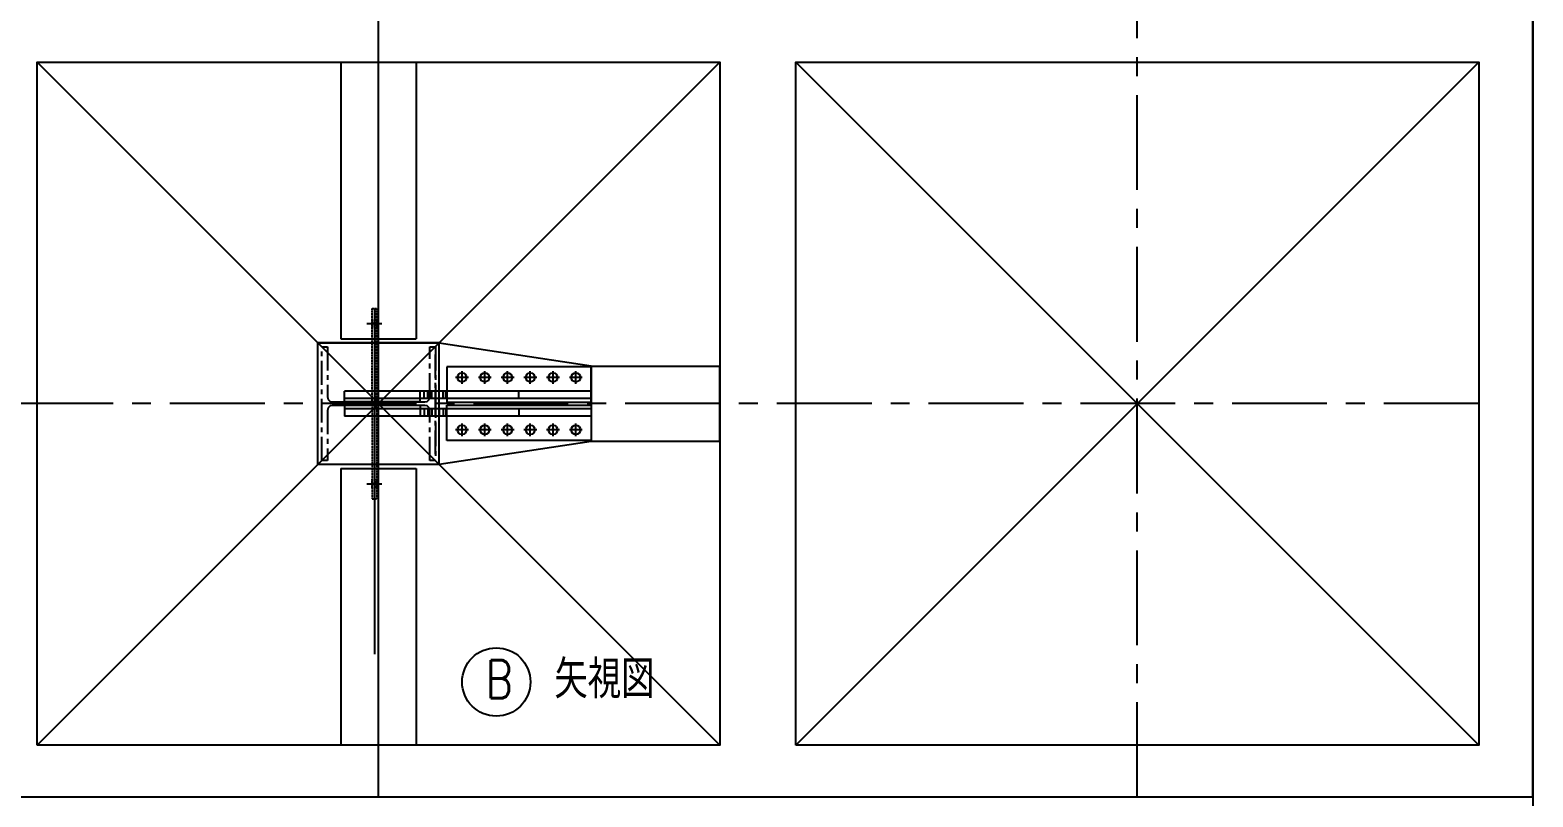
# Model space of a CAD drawing. Extents: x -668440 to 1010955, y -1678500 to 210463.
# Drawn here: x -566335 to -526717, y -1025443 to -1005229 of the extents above; entities that cross this region are included whole.
import ezdxf

# ---------------------------------------------------------------- set-up
doc = ezdxf.new("R2010")
doc.units = 0
doc.header["$MEASUREMENT"] = 0
doc.linetypes.add('CENTER', pattern=[2, 1.25, -0.25, 0.25, -0.25])
doc.linetypes.add('HASEN_S', pattern=[2, 1.5, -0.5])
doc.layers.get('0').update_dxf_attribs({"color": 3, "linetype": 'CONTINUOUS'})
doc.layers.add('00_ADDL', color=253, linetype='CONTINUOUS', plot=False)
for name, color, linetype in [('00_詳細', 7, 'CONTINUOUS'), ('100', 5, 'CENTER'), ('_1-1_L-CL', 3, 'CONTINUOUS'), ('_1-3_L-CS', 1, 'CONTINUOUS'), ('_4-7_CS-H', 4, 'HASEN_S'), ('BEAM_H-596x199x10x15x13', 7, 'CONTINUOUS'), ('BOLT', 4, 'CONTINUOUS'), ('C400-N19-6M22_d', 7, 'CONTINUOUS'), ('cfhole_d', 7, 'CONTINUOUS'), ('cfr_d', 7, 'CONTINUOUS'), ('COL_H-300x300x10x15x13', 7, 'CONTINUOUS'), ('ctp400-40-60-60-0-0-M22', 7, 'CONTINUOUS'), ('cwr_d', 7, 'CONTINUOUS'), ('SH400-12-6-0-M22@60(0.0)', 7, 'CONTINUOUS'), ('SP400-40-60-60-0-0-M22-200-K6-320-320-10-138-TYPE1', 7, 'CONTINUOUS'), ('修正2022年4月20日', 2, 'CONTINUOUS')]:
    doc.layers.add(name, color=color, linetype=linetype)
doc.styles.add('S000', font='simplex.shx', dxfattribs={"width": 0.7, "bigfont": 'extfont2.shx'})

# ---------------------------------------------------------------- blocks, each defined once
blk = doc.blocks.new('剛接合部C1Y')
at = {"layer": '00_ADDL'}
for p, q in [((-219741.54476, -407169.07507), (-219741.54476, -402309.07507)), ((-223684.62063, -405232.4084), (-221884.62063, -407032.4084)), ((-221884.62063, -405232.4084), (-223684.62063, -407032.4084)), ((-221684.62063, -405232.4084), (-219884.62063, -407032.4084)), ((-219884.62063, -405232.4084), (-221684.62063, -407032.4084))]:
    blk.add_line(p, q, dxfattribs=at)
at = {"layer": '00_ADDL', "transparency": 33554661}
for p, q in [((-222795.62063, -405881.4084), (-222795.62063, -406792.33656)), ((-222789.62063, -405921.4084), (-222801.62063, -405921.4084)), ((-222789.62063, -406343.4084), (-222801.62063, -406343.4084))]:
    blk.add_line(p, q, dxfattribs=at)
at = {"layer": '00_ADDL'}
for points in [[(-223684.62063, -407032.4084), (-223684.62063, -405232.4084), (-221884.62063, -405232.4084), (-221884.62063, -407032.4084)], [(-221684.62063, -407032.4084), (-221684.62063, -405232.4084), (-219884.62063, -405232.4084), (-219884.62063, -407032.4084)]]:
    blk.add_lwpolyline(points, close=True, dxfattribs=at)
at = {"layer": '00_詳細'}
for p, q in [((-222884.12063, -405232.4084), (-222884.12063, -405961.4084)), ((-222685.12063, -405232.4084), (-222685.12063, -405961.4084)), ((-222884.12063, -405961.4084), (-222685.12063, -405961.4084)), ((-222884.12063, -406303.4084), (-222884.12063, -407032.4084)), ((-222884.12063, -406303.4084), (-222685.12063, -406303.4084)), ((-222685.12063, -406303.4084), (-222685.12063, -407032.4084))]:
    blk.add_line(p, q, dxfattribs=at)
at = {"layer": '100'}
blk.add_line((-222784.62063, -407169.07507), (-222784.62063, -403299.07507), dxfattribs=at)
at = {"layer": '100', "linetype": 'CENTER', "ltscale": 200}
for p, q in [((-220784.62063, -407169.07507), (-220784.62063, -403299.07507)), ((-219884.62063, -406132.4084), (-225684.62063, -406132.4084))]:
    blk.add_line(p, q, dxfattribs=at)
at = {"layer": '_1-1_L-CL'}
for p, q in [((-219741.54476, -402309.07507), (-219741.54476, -413694.07507)), ((-225827.6965, -407169.07507), (-219741.54476, -407169.07507))]:
    blk.add_line(p, q, dxfattribs=at)
at = {"layer": '_1-3_L-CS', "ltscale": 10}
blk.add_circle((-222474.32904, -406866.05394), 90, dxfattribs=at)
at = {"layer": '_4-7_CS-H', "ltscale": 0.5}
for p, q in [((-222801.62063, -406127.4084), (-222801.62063, -405881.4084)), ((-222801.62063, -405881.4084), (-222789.62063, -405881.4084)), ((-222789.62063, -406127.4084), (-222789.62063, -405881.4084)), ((-222801.62063, -406137.4084), (-222801.62063, -406383.4084)), ((-222789.62063, -406137.4084), (-222789.62063, -406383.4084)), ((-222801.62063, -406383.4084), (-222789.62063, -406383.4084))]:
    blk.add_line(p, q, dxfattribs=at)
at = {"layer": '_4-7_CS-H', "ltscale": 0.5, "extrusion": (1, -2e-15, 0)}
for centre in [(-405921.4084, 0, -222801.62063), (-405921.4084, 0, -222789.62063)]:
    blk.add_circle(centre, 12, dxfattribs=at)
at = {"layer": '_4-7_CS-H', "ltscale": 0.5, "extrusion": (1, 2e-15, 0)}
for centre in [(-406343.4084, 0, -222801.62063), (-406343.4084, 0, -222789.62063)]:
    blk.add_circle(centre, 12, dxfattribs=at)
at = {"layer": 'BEAM_H-596x199x10x15x13'}
for p, q in [((-222224.62063, -406033.4084), (-221884.62063, -406033.4084)), ((-221884.62063, -406231.4084), (-221884.62063, -406033.4084)), ((-222224.62063, -406231.4084), (-221884.62063, -406231.4084))]:
    blk.add_line(p, q, dxfattribs=at)
at = {"layer": 'BOLT'}
for p, q in [((-222815.62063, -405921.4084, -40), (-222775.62063, -405921.4084, -40)), ((-222564.62063, -406080.4084), (-222564.62063, -406046.4084)), ((-222504.62063, -406080.4084), (-222504.62063, -406046.4084)), ((-222444.62063, -406080.4084), (-222444.62063, -406046.4084)), ((-222384.62063, -406080.4084), (-222384.62063, -406046.4084)), ((-222324.62063, -406080.4084), (-222324.62063, -406046.4084)), ((-222264.62063, -406080.4084), (-222264.62063, -406046.4084)), ((-222547.62063, -406063.4084), (-222581.62063, -406063.4084)), ((-222487.62063, -406063.4084), (-222521.62063, -406063.4084)), ((-222427.62063, -406063.4084), (-222461.62063, -406063.4084)), ((-222367.62063, -406063.4084), (-222401.62063, -406063.4084)), ((-222307.62063, -406063.4084), (-222341.62063, -406063.4084)), ((-222247.62063, -406063.4084), (-222281.62063, -406063.4084)), ((-222547.62063, -406201.4084), (-222581.62063, -406201.4084)), ((-222564.62063, -406218.4084), (-222564.62063, -406184.4084)), ((-222487.62063, -406201.4084), (-222521.62063, -406201.4084)), ((-222504.62063, -406218.4084), (-222504.62063, -406184.4084)), ((-222427.62063, -406201.4084), (-222461.62063, -406201.4084)), ((-222444.62063, -406218.4084), (-222444.62063, -406184.4084)), ((-222367.62063, -406201.4084), (-222401.62063, -406201.4084)), ((-222384.62063, -406218.4084), (-222384.62063, -406184.4084)), ((-222307.62063, -406201.4084), (-222341.62063, -406201.4084)), ((-222324.62063, -406218.4084), (-222324.62063, -406184.4084)), ((-222247.62063, -406201.4084), (-222281.62063, -406201.4084)), ((-222264.62063, -406218.4084), (-222264.62063, -406184.4084)), ((-222815.62063, -406343.4084, -40), (-222775.62063, -406343.4084, -40))]:
    blk.add_line(p, q, dxfattribs=at)
at = {"layer": 'C400-N19-6M22_d'}
for p, q in [((-222604.62063, -406035.4084), (-222604.62063, -406128.4084)), ((-222224.62063, -406035.4084), (-222604.62063, -406035.4084)), ((-222224.62063, -406128.4084), (-222224.62063, -406035.4084)), ((-222874.62063, -406118.4084), (-222874.62063, -406099.4084)), ((-222224.62063, -406099.4084), (-222874.62063, -406099.4084)), ((-222224.62063, -406118.4084), (-222874.62063, -406118.4084)), ((-222674.62063, -406118.4084), (-222674.62063, -406099.4084)), ((-222664.62063, -406118.4084), (-222664.62063, -406099.4084)), ((-222654.62063, -406118.4084), (-222654.62063, -406099.4084)), ((-222644.62063, -406118.4084), (-222644.62063, -406099.4084)), ((-222634.62063, -406118.4084), (-222634.62063, -406099.4084)), ((-222624.62063, -406118.4084), (-222624.62063, -406099.4084)), ((-222614.62063, -406118.4084), (-222614.62063, -406099.4084)), ((-222607.62063, -406118.4084), (-222607.62063, -406099.4084)), ((-222606.62063, -406118.4084), (-222606.62063, -406099.4084)), ((-222414.62063, -406118.4084), (-222414.62063, -406099.4084)), ((-222224.62063, -406146.4084), (-222874.62063, -406146.4084)), ((-222874.62063, -406146.4084), (-222874.62063, -406165.4084)), ((-222224.62063, -406165.4084), (-222874.62063, -406165.4084)), ((-222674.62063, -406146.4084), (-222674.62063, -406165.4084)), ((-222664.62063, -406146.4084), (-222664.62063, -406165.4084)), ((-222654.62063, -406146.4084), (-222654.62063, -406165.4084)), ((-222644.62063, -406146.4084), (-222644.62063, -406165.4084)), ((-222634.62063, -406146.4084), (-222634.62063, -406165.4084)), ((-222624.62063, -406146.4084), (-222624.62063, -406165.4084)), ((-222614.62063, -406146.4084), (-222614.62063, -406165.4084)), ((-222607.62063, -406146.4084), (-222607.62063, -406165.4084)), ((-222606.62063, -406146.4084), (-222606.62063, -406165.4084)), ((-222604.62063, -406128.4084), (-222224.62063, -406128.4084)), ((-222604.62063, -406229.4084), (-222604.62063, -406136.4084)), ((-222604.62063, -406136.4084), (-222224.62063, -406136.4084)), ((-222414.62063, -406146.4084), (-222414.62063, -406165.4084)), ((-222224.62063, -406136.4084), (-222224.62063, -406229.4084)), ((-222224.62063, -406229.4084), (-222604.62063, -406229.4084))]:
    blk.add_line(p, q, dxfattribs=at)
for centre in [(-222564.62063, -406063.4084), (-222504.62063, -406063.4084), (-222444.62063, -406063.4084), (-222384.62063, -406063.4084), (-222324.62063, -406063.4084), (-222264.62063, -406063.4084), (-222564.62063, -406201.4084), (-222504.62063, -406201.4084), (-222444.62063, -406201.4084), (-222384.62063, -406201.4084), (-222324.62063, -406201.4084), (-222264.62063, -406201.4084)]:
    blk.add_circle(centre, 12, dxfattribs=at)
at = {"layer": 'cfhole_d', "linetype": 'CENTER', "ltscale": 50}
for p, q in [((-222634.62063, -406120.4084), (-222634.62063, -406098.4084)), ((-222634.62063, -406166.4084), (-222634.62063, -406144.4084))]:
    blk.add_line(p, q, dxfattribs=at)
at = {"layer": 'cfr_d', "linetype": 'CENTER', "ltscale": 50}
blk.add_line((-222634.62063, -406265.4084), (-222634.62063, -405999.4084), dxfattribs=at)
at = {"layer": 'COL_H-300x300x10x15x13', "linetype": 'CENTER', "ltscale": 50}
for p, q in [((-222934.62063, -406282.4084), (-222934.62063, -405982.4084)), ((-222934.62063, -405982.4084), (-222919.62063, -405982.4084)), ((-222919.62063, -405982.4084), (-222919.62063, -406114.4084)), ((-222649.62063, -406114.4084), (-222649.62063, -405982.4084)), ((-222649.62063, -405982.4084), (-222634.62063, -405982.4084)), ((-222634.62063, -405982.4084), (-222634.62063, -406282.4084)), ((-222919.62063, -406114.4084), (-222917.62063, -406121.4084)), ((-222917.62063, -406121.4084), (-222912.62063, -406126.4084)), ((-222912.62063, -406126.4084), (-222906.62063, -406127.4084)), ((-222906.62063, -406127.4084), (-222662.62063, -406127.4084)), ((-222662.62063, -406127.4084), (-222656.62063, -406126.4084)), ((-222656.62063, -406126.4084), (-222651.62063, -406121.4084)), ((-222651.62063, -406121.4084), (-222649.62063, -406114.4084)), ((-222917.62063, -406143.4084), (-222919.62063, -406150.4084)), ((-222919.62063, -406150.4084), (-222919.62063, -406282.4084)), ((-222912.62063, -406138.4084), (-222917.62063, -406143.4084)), ((-222906.62063, -406137.4084), (-222912.62063, -406138.4084)), ((-222662.62063, -406137.4084), (-222906.62063, -406137.4084)), ((-222656.62063, -406138.4084), (-222662.62063, -406137.4084)), ((-222651.62063, -406143.4084), (-222656.62063, -406138.4084)), ((-222649.62063, -406150.4084), (-222651.62063, -406143.4084)), ((-222649.62063, -406282.4084), (-222649.62063, -406150.4084)), ((-222919.62063, -406282.4084), (-222934.62063, -406282.4084)), ((-222634.62063, -406282.4084), (-222649.62063, -406282.4084))]:
    blk.add_line(p, q, dxfattribs=at)
at = {"layer": 'ctp400-40-60-60-0-0-M22'}
for p, q in [((-222624.62063, -405972.4084), (-222944.62063, -405972.4084)), ((-222944.62063, -406292.4084), (-222944.62063, -405972.4084)), ((-222624.62063, -406292.4084), (-222624.62063, -405972.4084)), ((-222624.62063, -406292.4084), (-222944.62063, -406292.4084))]:
    blk.add_line(p, q, dxfattribs=at)
at = {"layer": 'cwr_d'}
for p, q in [((-222674.62063, -406118.4084), (-222874.62063, -406118.4084)), ((-222874.62063, -406127.4084), (-222874.62063, -406118.4084)), ((-222674.62063, -406127.4084), (-222874.62063, -406127.4084)), ((-222674.62063, -406127.4084), (-222674.62063, -406118.4084)), ((-222674.62063, -406137.4084), (-222874.62063, -406137.4084)), ((-222874.62063, -406137.4084), (-222874.62063, -406146.4084)), ((-222674.62063, -406146.4084), (-222874.62063, -406146.4084)), ((-222674.62063, -406137.4084), (-222674.62063, -406146.4084))]:
    blk.add_line(p, q, dxfattribs=at)
at = {"layer": 'SH400-12-6-0-M22@60(0.0)', "linetype": 'CENTER', "ltscale": 50}
blk.add_line((-222634.62063, -406149.4084), (-222634.62063, -406137.4084), dxfattribs=at)
at = {"layer": 'SP400-40-60-60-0-0-M22-200-K6-320-320-10-138-TYPE1'}
for p, q in [((-222944.62063, -406292.4084), (-222944.62063, -405972.4084)), ((-222944.62063, -405972.4084), (-222624.62063, -405972.4084)), ((-222624.62063, -405972.4084), (-222224.62063, -406032.4084)), ((-222224.62063, -406032.4084), (-222224.62063, -406232.4084)), ((-222224.62063, -406232.4084), (-222624.62063, -406292.4084)), ((-222624.62063, -406292.4084), (-222944.62063, -406292.4084))]:
    blk.add_line(p, q, dxfattribs=at)
for centre in [(-222564.62063, -406063.4084), (-222504.62063, -406063.4084), (-222444.62063, -406063.4084), (-222384.62063, -406063.4084), (-222324.62063, -406063.4084), (-222264.62063, -406063.4084), (-222564.62063, -406201.4084), (-222504.62063, -406201.4084), (-222444.62063, -406201.4084), (-222384.62063, -406201.4084), (-222324.62063, -406201.4084), (-222264.62063, -406201.4084)]:
    blk.add_circle(centre, 12, dxfattribs=at)
at = {"layer": '修正2022年4月20日'}
blk.add_line((-225827.6965, -407169.07507), (-219741.54476, -407169.07507), dxfattribs=at)
at = {"layer": '_1-3_L-CS', "ltscale": 10, "style": 'S000', "width": 0.8}
blk.add_text('B  矢視図', height=100, rotation=359.99999997, dxfattribs=at).set_placement((-222502.77806, -406908.92422))

msp = doc.modelspace()

# ---------------------------------------------------------------- block references
at = {"xscale": 10, "yscale": 10, "zscale": 10}
msp.add_blockref('剛接合部C1Y', (1670698.6842, 3046247.35843, 5600), dxfattribs=at)

doc.saveas('drawing.dxf')
